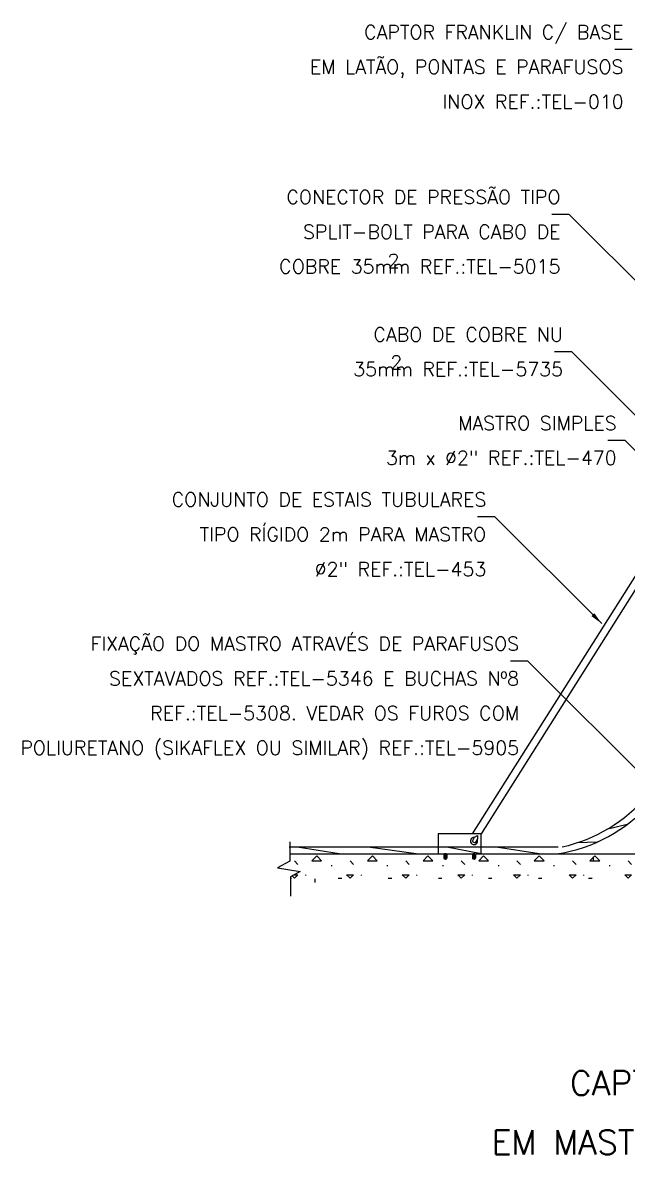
# Model space of a CAD drawing. Header units: millimetres. Extents: x -6195.1 to -6177.1, y -4661.3 to -4645.
# Drawn here: x -6195.14 to -6186.44, y -4661.27 to -4644.98 of the extents above; entities that cross this region are included whole.
import ezdxf
from ezdxf.enums import TextEntityAlignment as Align

# ---------------------------------------------------------------- set-up
doc = ezdxf.new("R2010")
doc.units = ezdxf.units.MM
doc.header["$LTSCALE"] = 10
doc.layers.add('Termotécnica', color=7, linetype='Continuous')
doc.styles.add('r140', font='romans.shx')
doc.styles.add('r80', font='romans.shx')

# ---------------------------------------------------------------- blocks, each defined once
blk = doc.blocks.new('*X6')
at = {"color": 0}
for p, q in [((181.767, 175.738), (181.784, 175.755)), ((181.767, 175.72), (181.785, 175.738)), ((181.767, 175.703), (181.786, 175.722)), ((181.768, 175.757), (181.773, 175.762)), ((181.775, 175.693), (181.785, 175.703))]:
    blk.add_line(p, q, dxfattribs=at)
blk = doc.blocks.new('*X5')
at = {"color": 0}
for p, q in [((181.767, 175.738), (181.784, 175.755)), ((181.767, 175.72), (181.785, 175.738)), ((181.767, 175.703), (181.786, 175.722)), ((181.768, 175.757), (181.773, 175.762)), ((181.775, 175.693), (181.785, 175.703))]:
    blk.add_line(p, q, dxfattribs=at)

msp = doc.modelspace()

# ---------------------------------------------------------------- hatches: boundary and pattern name
at = {"layer": 'Termotécnica'}
h = msp.add_hatch(dxfattribs=at)
h.set_pattern_fill('CONCRE', color=1, scale=0.8, style=0)
h.set_pattern_definition([(0, (-6195.37694, -4669.6938), (0.8, 0.8), [0.1, -0.7]), (90, (-6195.37694, -4669.6938), (-0.8, 0.8), [0.1, -0.7]), (135, (-6195.27694, -4669.6938), (-0.8, 0), [0.14142, -0.98995]), (0, (-6195.27694, -4669.2438), (0.8, 0.8), [0.1, -0.7]), (45, (-6195.22694, -4669.2938), (0, 0.8), [0.07071, -1.06066]), (135, (-6195.22694, -4669.2938), (-0.8, 0), [0.07071, -1.06066]), (0, (-6194.97694, -4669.0438), (0.8, 0.8), [0.14142, -0.65858]), (45, (-6194.97694, -4669.0438), (0, 0.8), [0.1, -1.03137]), (135, (-6194.8355, -4669.0438), (-0.8, 0), [0.1, -1.03137]), (90, (-6194.82694, -4669.4938), (-0.8, 0.8), [0.1, -0.7]), (45, (-6194.82694, -4669.4938), (0, 0.8), [0.07071, -1.06066]), (135, (-6194.77694, -4669.4438), (-0.8, 0), [0.07071, -1.06066]), (0, (-6195.27694, -4669.4938), (0.8, 0.8), [0.05, -0.67]), (0, (-6194.67694, -4669.2938), (0.8, 0.8), [0.05, -0.67]), (90, (-6194.92694, -4669.1938), (-0.8, 0.8), [0.05, -0.67]), (135, (-6194.82694, -4669.6438), (-0.8, 0), [0.07071, -1.06066]), (135, (-6195.17694, -4669.0938), (-0.8, 0), [0.07071, -1.06066]), (45, (-6195.00194, -4669.4313), (0, 0.8), [0.07071, -1.06066]), (90, (-6195.10194, -4669.5938), (-0.8, 0.8), [0.0125, -0.7875]), (90, (-6195.06444, -4669.2563), (-0.8, 0.8), [0.0125, -0.7875]), (90, (-6194.68944, -4669.1188), (-0.8, 0.8), [0.0125, -0.7875]), (90, (-6194.67694, -4669.5438), (-0.8, 0.8), [0.0125, -0.7875])])
h.paths.add_polyline_path([(-6184.31, -4657.014), (-6184.299, -4657.003), (-6184.301, -4657.001), (-6184.298, -4656.995), (-6184.302, -4656.991), (-6184.298, -4656.984), (-6184.299, -4656.984), (-6184.318, -4657.003), (-6184.319, -4657.005), (-6184.314, -4657.011)], flags=0)
h.paths.add_polyline_path([(-6188.636, -4657.004), (-6188.655, -4656.984), (-6188.655, -4656.985), (-6188.652, -4656.992), (-6188.655, -4656.995), (-6188.653, -4657.001), (-6188.654, -4657.003), (-6188.643, -4657.014), (-6188.639, -4657.012), (-6188.635, -4657.005)], flags=0)
h.paths.add_polyline_path([(-6188.635, -4656.986), (-6188.653, -4656.968), (-6188.652, -4656.97), (-6188.655, -4656.974), (-6188.652, -4656.98), (-6188.655, -4656.984), (-6188.636, -4657.004), (-6188.637, -4657.001), (-6188.634, -4656.996), (-6188.637, -4656.992)], flags=0)
h.paths.add_polyline_path([(-6180.806, -4657.014), (-6180.795, -4657.003), (-6180.797, -4657.001), (-6180.794, -4656.995), (-6180.797, -4656.992), (-6180.794, -4656.985), (-6180.795, -4656.984), (-6180.814, -4657.004), (-6180.815, -4657.005), (-6180.81, -4657.012)], flags=0)
h.paths.add_polyline_path([(-6185.14, -4656.943), (-6185.137, -4656.943), (-6185.13, -4656.943), (-6185.132, -4656.948), (-6185.133, -4656.949), (-6185.13, -4656.953), (-6185.133, -4656.96), (-6185.13, -4656.964), (-6185.131, -4656.967), (-6185.133, -4656.971), (-6185.13, -4656.974), (-6185.133, -4656.98), (-6185.13, -4656.984), (-6185.131, -4656.986), (-6185.133, -4656.991), (-6185.13, -4656.995), (-6185.133, -4657), (-6185.131, -4657.003), (-6185.13, -4657.005), (-6185.135, -4657.011), (-6185.139, -4657.014), (-6185.141, -4657.015), (-6185.146, -4657.011), (-6185.151, -4657.005), (-6185.15, -4657.003), (-6185.149, -4657.001), (-6185.151, -4656.995), (-6185.148, -4656.991), (-6185.151, -4656.984), (-6185.151, -4656.984), (-6185.148, -4656.98), (-6185.151, -4656.974), (-6185.148, -4656.969), (-6185.149, -4656.967), (-6185.151, -4656.964), (-6185.149, -4656.96), (-6185.151, -4656.953), (-6185.149, -4656.949), (-6185.148, -4656.948), (-6185.151, -4656.943), (-6185.156, -4656.943), (-6185.161, -4656.943), (-6188.542, -4656.944), (-6188.665, -4656.944), (-6189.036, -4656.944), (-6189.041, -4656.944), (-6189.047, -4656.944), (-6189.048, -4656.948), (-6189.049, -4656.948), (-6189.046, -4656.953), (-6189.049, -4656.96), (-6189.046, -4656.964), (-6189.047, -4656.967), (-6189.049, -4656.971), (-6189.046, -4656.974), (-6189.049, -4656.979), (-6189.047, -4656.984), (-6189.047, -4656.985), (-6189.049, -4656.991), (-6189.046, -4656.995), (-6189.049, -4657), (-6189.048, -4657.003), (-6189.047, -4657.005), (-6189.051, -4657.011), (-6189.055, -4657.014), (-6189.057, -4657.015), (-6189.062, -4657.011), (-6189.067, -4657.005), (-6189.066, -4657.003), (-6189.065, -4657.001), (-6189.067, -4656.994), (-6189.064, -4656.991), (-6189.067, -4656.984), (-6189.067, -4656.984), (-6189.064, -4656.98), (-6189.067, -4656.974), (-6189.064, -4656.969), (-6189.065, -4656.967), (-6189.067, -4656.963), (-6189.065, -4656.96), (-6189.067, -4656.953), (-6189.065, -4656.949), (-6189.064, -4656.948), (-6189.067, -4656.944), (-6189.072, -4656.944), (-6189.077, -4656.944), (-6189.16, -4656.944), (-6191.294, -4656.944), (-6191.294, -4657.047), (-6191.471, -4657.142), (-6191.144, -4657.198), (-6191.284, -4657.273), (-6191.284, -4657.372), (-6178.165, -4657.37), (-6178.165, -4657.273), (-6178.305, -4657.198), (-6177.978, -4657.142), (-6178.156, -4657.047), (-6178.156, -4656.942), (-6178.866, -4656.942), (-6179.973, -4656.942), (-6180.913, -4656.942), (-6181.745, -4656.943), (-6182.003, -4656.943)])
h.paths.add_polyline_path([(-6184.313, -4656.943), (-6184.317, -4656.948), (-6184.317, -4656.949), (-6184.319, -4656.953), (-6184.317, -4656.96), (-6184.319, -4656.964), (-6184.318, -4656.967), (-6184.301, -4656.949), (-6184.298, -4656.953), (-6184.3, -4656.96), (-6184.298, -4656.964), (-6184.3, -4656.967), (-6184.301, -4656.969), (-6184.298, -4656.974), (-6184.302, -4656.98), (-6184.299, -4656.984), (-6184.298, -4656.984), (-6184.302, -4656.991), (-6184.298, -4656.995), (-6184.301, -4657.001), (-6184.299, -4657.003), (-6184.298, -4657.005), (-6184.304, -4657.011), (-6184.309, -4657.015), (-6184.31, -4657.014), (-6184.314, -4657.011), (-6184.319, -4657.005), (-6184.318, -4657.003), (-6184.316, -4657), (-6184.319, -4656.995), (-6184.316, -4656.991), (-6184.319, -4656.986), (-6184.319, -4656.984), (-6184.316, -4656.98), (-6184.319, -4656.974), (-6184.317, -4656.971), (-6184.318, -4656.967), (-6184.319, -4656.964), (-6184.317, -4656.96), (-6184.319, -4656.953), (-6184.317, -4656.949), (-6184.317, -4656.948), (-6184.319, -4656.943)], flags=16)
h.paths.add_polyline_path([(-6188.634, -4656.954), (-6188.637, -4656.961), (-6188.634, -4656.965), (-6188.635, -4656.968), (-6188.637, -4656.971), (-6188.634, -4656.975), (-6188.637, -4656.98), (-6188.635, -4656.985), (-6188.635, -4656.986), (-6188.637, -4656.992), (-6188.634, -4656.996), (-6188.637, -4657.001), (-6188.636, -4657.004), (-6188.635, -4657.005), (-6188.639, -4657.012), (-6188.643, -4657.014), (-6188.645, -4657.016), (-6188.65, -4657.012), (-6188.655, -4657.005), (-6188.654, -4657.003), (-6188.653, -4657.001), (-6188.655, -4656.995), (-6188.652, -4656.992), (-6188.655, -4656.985), (-6188.655, -4656.984), (-6188.652, -4656.98), (-6188.655, -4656.974), (-6188.652, -4656.97), (-6188.653, -4656.968), (-6188.655, -4656.964), (-6188.653, -4656.961), (-6188.655, -4656.954), (-6188.653, -4656.95), (-6188.635, -4656.968), (-6188.634, -4656.965), (-6188.637, -4656.961), (-6188.634, -4656.954), (-6188.637, -4656.949), (-6188.636, -4656.948), (-6188.641, -4656.944), (-6188.634, -4656.944), (-6188.636, -4656.948), (-6188.637, -4656.949)], flags=0)
h.paths.add_polyline_path([(-6180.808, -4656.944), (-6180.813, -4656.948), (-6180.813, -4656.949), (-6180.815, -4656.954), (-6180.813, -4656.961), (-6180.815, -4656.965), (-6180.814, -4656.968), (-6180.796, -4656.95), (-6180.794, -4656.954), (-6180.796, -4656.961), (-6180.794, -4656.964), (-6180.796, -4656.968), (-6180.797, -4656.97), (-6180.794, -4656.974), (-6180.797, -4656.98), (-6180.795, -4656.984), (-6180.794, -4656.985), (-6180.797, -4656.992), (-6180.794, -4656.995), (-6180.797, -4657.001), (-6180.795, -4657.003), (-6180.794, -4657.005), (-6180.8, -4657.012), (-6180.804, -4657.016), (-6180.806, -4657.014), (-6180.81, -4657.012), (-6180.815, -4657.005), (-6180.814, -4657.004), (-6180.812, -4657.001), (-6180.815, -4656.996), (-6180.812, -4656.992), (-6180.814, -4656.986), (-6180.815, -4656.985), (-6180.812, -4656.98), (-6180.815, -4656.975), (-6180.813, -4656.971), (-6180.814, -4656.968), (-6180.815, -4656.965), (-6180.813, -4656.961), (-6180.815, -4656.954), (-6180.813, -4656.949), (-6180.813, -4656.948), (-6180.815, -4656.944)], flags=0)
h.paths.add_polyline_path([(-6180.396, -4656.958), (-6180.393, -4656.968), (-6180.397, -4656.974), (-6180.395, -4656.979), (-6180.369, -4656.952), (-6180.365, -4656.958), (-6180.368, -4656.968), (-6180.365, -4656.974), (-6180.368, -4656.979), (-6180.37, -4656.982), (-6180.365, -4656.989), (-6180.37, -4656.998), (-6180.366, -4657.004), (-6180.365, -4657.005), (-6180.37, -4657.015), (-6180.365, -4657.02), (-6180.369, -4657.029), (-6180.367, -4657.033), (-6180.365, -4657.036), (-6180.373, -4657.045), (-6180.381, -4657.051), (-6180.383, -4657.049), (-6180.389, -4657.045), (-6180.396, -4657.036), (-6180.395, -4657.033), (-6180.392, -4657.029), (-6180.397, -4657.021), (-6180.392, -4657.015), (-6180.396, -4657.007), (-6180.396, -4657.005), (-6180.392, -4656.998), (-6180.397, -4656.99), (-6180.393, -4656.984), (-6180.395, -4656.979), (-6180.397, -4656.974), (-6180.393, -4656.968), (-6180.396, -4656.958), (-6180.393, -4656.951), (-6180.394, -4656.95), (-6180.396, -4656.943), (-6180.387, -4656.943), (-6180.394, -4656.95), (-6180.393, -4656.951)], flags=0)

# ---------------------------------------------------------------- linework, layer by layer
at = {"layer": 'Termotécnica', "color": 2}
for p, q in [((-6186.37, -4645.365), (-6186.62, -4645.365)), ((-6187.275, -4647.738), (-6187.525, -4647.738)), ((-6185.739, -4649.274), (-6187.275, -4647.738)), ((-6187.238, -4649.715), (-6187.488, -4649.715)), ((-6185.703, -4651.251), (-6187.238, -4649.715)), ((-6186.467, -4650.992), (-6186.717, -4650.992)), ((-6184.931, -4652.528), (-6186.467, -4650.992)), ((-6188.342, -4652.093), (-6188.592, -4652.093)), ((-6186.806, -4653.628), (-6188.342, -4652.093)), ((-6187.87, -4654.167), (-6188.12, -4654.167)), ((-6185.179, -4656.858), (-6187.87, -4654.167))]:
    msp.add_line(p, q, dxfattribs=at)
at = {"layer": 'Termotécnica', "color": 3, "ltscale": 5}
for p, q in [((-6185.714, -4651.969), (-6188.668, -4656.655)), ((-6185.642, -4652.055), (-6188.541, -4656.655)), ((-6189.159, -4656.654), (-6189.16, -4656.944)), ((-6188.541, -4656.655), (-6189.159, -4656.654)), ((-6188.542, -4656.944), (-6188.541, -4656.655)), ((-6191.294, -4656.944), (-6178.156, -4656.942))]:
    msp.add_line(p, q, dxfattribs=at)
at = {"layer": 'Termotécnica', "color": 1, "linetype": 'ByBlock', "ltscale": 5}
for p, q in [((-6186.44, -4656.519), (-6186.738, -4656.593)), ((-6186.87, -4656.772), (-6187.161, -4656.783))]:
    msp.add_line(p, q, dxfattribs=at)
at = {"layer": 'Termotécnica', "color": 1, "ltscale": 5}
for p, q in [((-6188.667, -4656.758), (-6188.635, -4656.702)), ((-6188.593, -4656.725), (-6188.625, -4656.782)), ((-6191.294, -4656.767), (-6191.294, -4657.047)), ((-6190.583, -4656.943), (-6191.185, -4656.848)), ((-6189.477, -4656.943), (-6190.167, -4656.848)), ((-6188.539, -4656.943), (-6189.035, -4656.848)), ((-6187.707, -4656.943), (-6188.327, -4656.848)), ((-6191.294, -4657.047), (-6191.471, -4657.142)), ((-6189.077, -4656.943), (-6189.077, -4657.005)), ((-6189.072, -4656.943), (-6189.072, -4657.005)), ((-6189.064, -4656.948), (-6189.067, -4656.943)), ((-6189.046, -4656.943), (-6189.067, -4656.943)), ((-6189.067, -4656.953), (-6189.064, -4656.948)), ((-6189.065, -4656.96), (-6189.067, -4656.953)), ((-6189.067, -4656.963), (-6189.065, -4656.96)), ((-6189.064, -4656.969), (-6189.067, -4656.963)), ((-6189.067, -4656.974), (-6189.064, -4656.969)), ((-6189.064, -4656.98), (-6189.067, -4656.974)), ((-6189.067, -4656.984), (-6189.064, -4656.98)), ((-6189.064, -4656.991), (-6189.067, -4656.984)), ((-6189.067, -4656.994), (-6189.064, -4656.991)), ((-6189.065, -4657.001), (-6189.067, -4656.994)), ((-6189.067, -4657.005), (-6189.065, -4657.001)), ((-6189.062, -4657.011), (-6189.067, -4657.005)), ((-6189.057, -4657.015), (-6189.062, -4657.011)), ((-6189.057, -4657.015), (-6189.051, -4657.011)), ((-6189.047, -4657.005), (-6189.051, -4657.011)), ((-6189.046, -4656.943), (-6189.049, -4656.948)), ((-6189.049, -4656.948), (-6189.046, -4656.953)), ((-6189.046, -4656.953), (-6189.049, -4656.96)), ((-6189.049, -4656.96), (-6189.046, -4656.964)), ((-6189.046, -4656.964), (-6189.049, -4656.971)), ((-6189.049, -4656.971), (-6189.046, -4656.974)), ((-6189.046, -4656.974), (-6189.049, -4656.979)), ((-6189.049, -4656.979), (-6189.047, -4656.984)), ((-6189.047, -4656.984), (-6189.049, -4656.991)), ((-6189.049, -4656.991), (-6189.046, -4656.995)), ((-6189.046, -4656.995), (-6189.049, -4657)), ((-6189.049, -4657), (-6189.047, -4657.005)), ((-6189.043, -4656.943), (-6189.046, -4656.943)), ((-6189.041, -4656.943), (-6189.041, -4657.005)), ((-6189.036, -4656.943), (-6189.036, -4657.005)), ((-6188.665, -4656.944), (-6188.665, -4657.005)), ((-6188.66, -4656.944), (-6188.66, -4657.005)), ((-6188.634, -4656.944), (-6188.655, -4656.944)), ((-6188.652, -4656.949), (-6188.655, -4656.944)), ((-6188.655, -4656.954), (-6188.652, -4656.949)), ((-6188.653, -4656.961), (-6188.655, -4656.954)), ((-6188.655, -4656.964), (-6188.653, -4656.961)), ((-6188.652, -4656.97), (-6188.655, -4656.964)), ((-6188.655, -4656.974), (-6188.652, -4656.97)), ((-6188.652, -4656.98), (-6188.655, -4656.974)), ((-6188.655, -4656.985), (-6188.652, -4656.98)), ((-6188.652, -4656.992), (-6188.655, -4656.985)), ((-6188.655, -4656.995), (-6188.652, -4656.992)), ((-6188.653, -4657.001), (-6188.655, -4656.995)), ((-6188.655, -4657.005), (-6188.653, -4657.001)), ((-6188.65, -4657.012), (-6188.655, -4657.005)), ((-6188.645, -4657.016), (-6188.65, -4657.012)), ((-6188.645, -4657.016), (-6188.639, -4657.012)), ((-6188.635, -4657.005), (-6188.639, -4657.012)), ((-6188.634, -4656.944), (-6188.637, -4656.949)), ((-6188.637, -4656.949), (-6188.634, -4656.954)), ((-6188.634, -4656.954), (-6188.637, -4656.961)), ((-6188.637, -4656.961), (-6188.634, -4656.965)), ((-6188.634, -4656.965), (-6188.637, -4656.971)), ((-6188.637, -4656.971), (-6188.634, -4656.975)), ((-6188.634, -4656.975), (-6188.637, -4656.98)), ((-6188.637, -4656.98), (-6188.635, -4656.985)), ((-6188.635, -4656.985), (-6188.637, -4656.992)), ((-6188.637, -4656.992), (-6188.634, -4656.996)), ((-6188.634, -4656.996), (-6188.637, -4657.001)), ((-6188.637, -4657.001), (-6188.635, -4657.005)), ((-6188.631, -4656.944), (-6188.634, -4656.944)), ((-6188.629, -4656.944), (-6188.629, -4657.005)), ((-6188.624, -4656.944), (-6188.624, -4657.005)), ((-6191.471, -4657.142), (-6191.144, -4657.198)), ((-6191.144, -4657.198), (-6191.284, -4657.273)), ((-6191.284, -4657.273), (-6191.284, -4657.549))]:
    msp.add_line(p, q, dxfattribs=at)
at = {"layer": 'Termotécnica', "color": 2, "linetype": 'ByBlock', "ltscale": 5}
msp.add_line((-6187.435, -4656.848), (-6191.3, -4656.848), dxfattribs=at)
at = {"layer": 'Termotécnica', "color": 1, "ltscale": 5}
for points in [[(-6188.635, -4656.702), (-6188.636, -4656.702), (-6188.595, -4656.677)], [(-6188.595, -4656.677), (-6188.593, -4656.725)]]:
    msp.add_lwpolyline(points, dxfattribs=at)
at = {"layer": 'Termotécnica', "color": 2, "ltscale": 5}
for centre, radius, start, end in [((-6187.78, -4654.737), 2.229, 278.3522, 358.6168), ((-6187.848, -4654.686), 2.207, 282.3428, 357.2709)]:
    msp.add_arc(centre, radius, start, end, dxfattribs=at)
at = {"layer": 'Termotécnica', "color": 1, "ltscale": 5}
for centre, radius, start, end in [((-6188.644, -4656.758), 0.0506, 83.4187, 26.354), ((-6188.615, -4656.715), 0.0679, 219.4006, 260.8673), ((-6189.061, -4657.003), 0.0169, 186.5304, 250.7894), ((-6189.056, -4657.003), 0.0169, 186.5304, 250.7894), ((-6189.058, -4657.003), 0.0169, 289.0095, 353.2685), ((-6189.053, -4657.003), 0.0169, 289.0095, 353.2685), ((-6188.649, -4657.003), 0.0169, 186.5304, 250.7894), ((-6188.644, -4657.003), 0.0169, 186.5304, 250.7894), ((-6188.646, -4657.003), 0.0169, 289.0095, 353.2685), ((-6188.641, -4657.003), 0.0169, 289.0095, 353.2685)]:
    msp.add_arc(centre, radius, start, end, dxfattribs=at)
at = {"layer": 'Termotécnica', "color": 2}
msp.add_solid([(-6186.912, -4653.479), (-6186.954, -4653.521), (-6186.806, -4653.628)], dxfattribs=at)

# ---------------------------------------------------------------- block references
at = {"layer": 'Termotécnica', "color": 1, "ltscale": 5, "xscale": -1.029972506137959, "yscale": 1.029972506137938, "zscale": 0.2059945012275899}
for name, p, rotation in [('*X6', (-6002.15, -4838.301), 359.8994429506446), ('*X5', (-6001.738, -4838.301), 359.8994429506294)]:
    msp.add_blockref(name, p, dxfattribs=dict(at, rotation=rotation))

# ---------------------------------------------------------------- texts
at = {"layer": 'Termotécnica', "color": 2, "style": 'r80'}
for s, p in [('CAPTOR FRANKLIN C/ BASE', (-6186.495, -4645.216)), ('EM LATÃO, PONTAS E PARAFUSOS', (-6186.495, -4645.715)), ('INOX REF.:TEL-010', (-6186.491, -4646.216)), ('CONECTOR DE PRESSÃO TIPO', (-6187.399, -4647.588)), ('SPLIT-BOLT PARA CABO DE', (-6187.4, -4648.089)), ('COBRE 35mm REF.:TEL-5015', (-6187.4, -4648.588)), ('2', (-6189.715, -4648.508)), ('CABO DE COBRE NU', (-6187.363, -4649.565)), ('35mm REF.:TEL-5735', (-6187.363, -4650.066)), ('2', (-6189.675, -4649.967)), ('MASTRO SIMPLES', (-6186.592, -4650.842)), ('3m x %%c2" REF.:TEL-470', (-6186.592, -4651.343)), ('CONJUNTO DE ESTAIS TUBULARES', (-6188.466, -4651.943)), ('TIPO RÍGIDO 2m PARA MASTRO', (-6188.467, -4652.443)), ('%%c2" REF.:TEL-453', (-6188.467, -4652.943)), ('FIXAÇÃO DO MASTRO ATRAVÉS DE PARAFUSOS', (-6187.995, -4654.017)), ('SEXTAVADOS REF.:TEL-5346 E BUCHAS Nº8', (-6187.995, -4654.517)), ('REF.:TEL-5308. VEDAR OS FUROS COM', (-6187.995, -4655.017)), ('POLIURETANO (SIKAFLEX OU SIMILAR) REF.:TEL-5905', (-6187.995, -4655.517))]:
    msp.add_text(s, height=0.2, dxfattribs=at).set_placement(p, align=Align.RIGHT)
at = {"layer": 'Termotécnica', "color": 5, "style": 'r140'}
for s, p in [(' CAPTOR TIPO FRANKLIN', (-6184.647, -4660.521)), ('EM MASTRO 3 METROS SIMPLES', (-6184.647, -4661.372))]:
    msp.add_text(s, height=0.35, dxfattribs=at).set_placement(p, align=Align.BOTTOM_CENTER)

doc.saveas('drawing.dxf')
